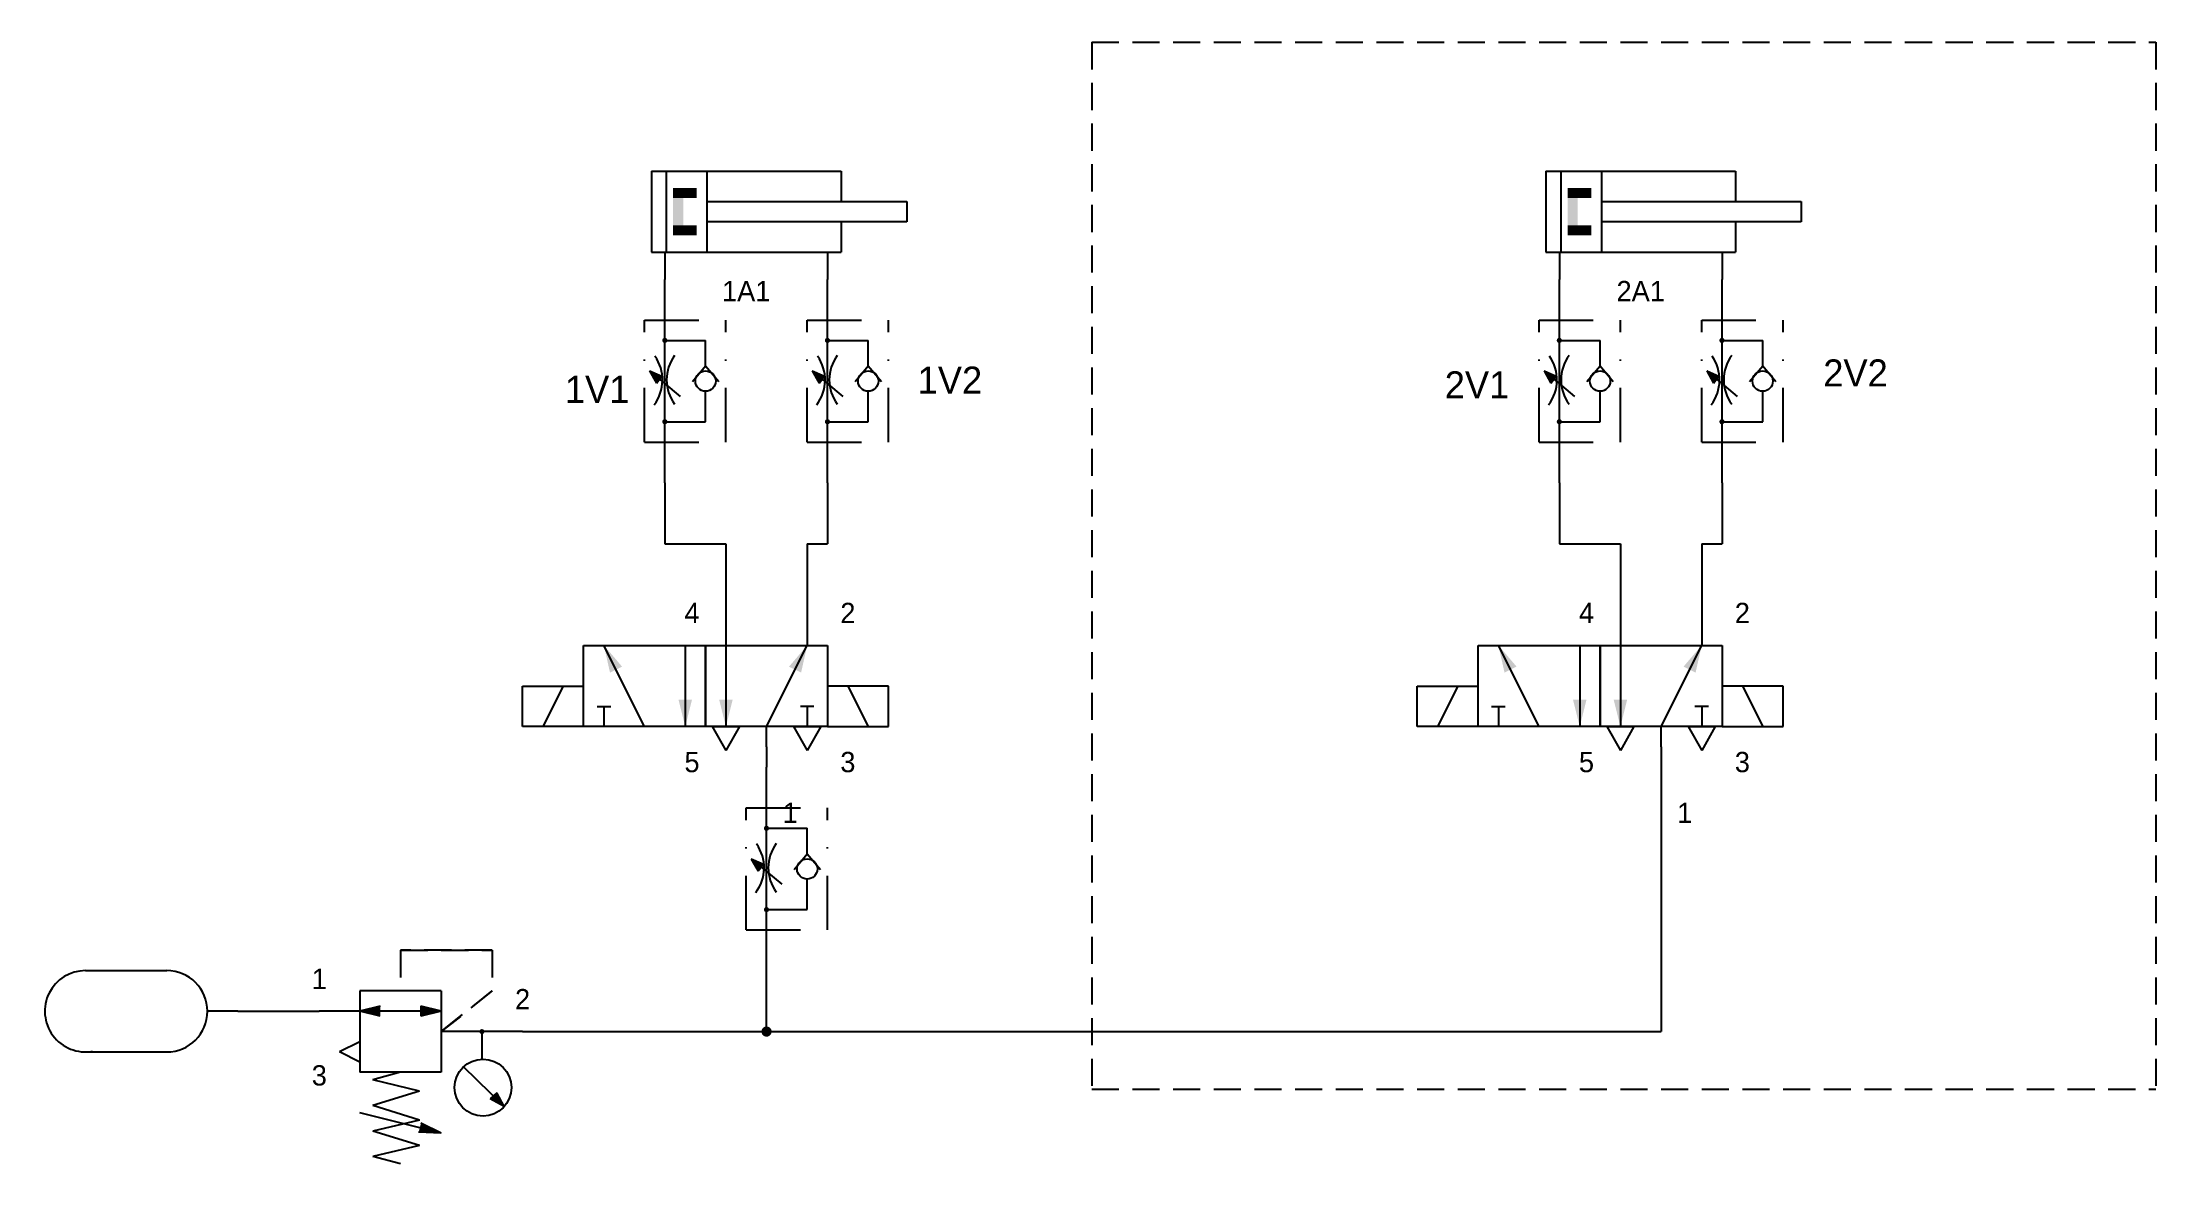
# Model space of a CAD drawing. Extents: x 5 to 160, y 2 to 85.
import ezdxf
from ezdxf.enums import TextEntityAlignment as Align

# ---------------------------------------------------------------- set-up
doc = ezdxf.new("R2010")
doc.units = 0
for name, pattern in [('AUSGEZOGEN', [0]), ('GESTRICHELT', [3, 2, -1]), ('STRICHPUNKTIERT', [8, 4, -2, 0, -2])]:
    doc.linetypes.add(name, pattern=pattern)
for name, color, linetype in [('1', 7, 'AUSGEZOGEN'), ('LINES', 7, 'AUSGEZOGEN'), ('TCONNECTIONS', 7, 'AUSGEZOGEN'), ('TEXT', 7, 'AUSGEZOGEN')]:
    doc.layers.add(name, color=color, linetype=linetype)

# ---------------------------------------------------------------- blocks, each defined once
blk = doc.blocks.new('B2')
at = {"layer": '1', "color": 7}
for p, q in [((5.25, 6), (11.25, 6)), ((16.5, 3), (14.25, 3)), ((5.25, 0), (11.25, 0))]:
    blk.add_line(p, q, dxfattribs=at)
for centre, start, end in [((5.25, 3), 450, 280), ((11.25, 3), 270, 450)]:
    blk.add_arc(centre, 3, start, end, dxfattribs=at)
blk = doc.blocks.new('B3')
at = {"layer": '1', "color": 7}
for p, q in [((0, 8), (0, 2)), ((0, 8), (14, 8)), ((1.1, 8), (1.1, 2)), ((4.1, 8), (4.1, 2)), ((14, 8), (14, 5.75)), ((4.1, 5.75), (18.85, 5.75)), ((18.85, 5.75), (18.85, 4.25)), ((18.85, 4.25), (4.1, 4.25)), ((14, 4.25), (14, 2)), ((0, 2), (14, 2)), ((1, 2), (1, 0)), ((13, 2), (13, 0))]:
    blk.add_line(p, q, dxfattribs=at)
for points in [[(1.6, 3.25), (1.6, 6.75), (2.35, 3.25), (2.35, 6.75)], [(1.6, 6), (1.6, 6.75), (3.35, 6), (3.35, 6.75)], [(1.6, 3.25), (1.6, 4), (3.35, 3.25), (3.35, 4)]]:
    blk.add_solid(points, dxfattribs=at)
blk.add_text('1A1', height=1.5, dxfattribs=at).set_placement((7, -1.61), align=Align.CENTER)
blk = doc.blocks.new('B4')
at = {"layer": '1', "color": 7}
for p, q in [((2.55, 10.5), (2.55, 15)), ((2.55, 10.5), (5.55, 10.5)), ((2.55, 4.5), (2.55, 10.5)), ((5.55, 8.62), (5.55, 10.5)), ((1.42, 8.25), (3.67, 6.37)), ((1.42, 8.25), (1.93, 7.35)), ((1.42, 8.25), (2.32, 7.86)), ((1.93, 7.35), (2.32, 7.86)), ((4.58, 7.47), (5.55, 8.62)), ((5.55, 8.62), (6.52, 7.47)), ((5.55, 4.5), (5.55, 6.75)), ((2.55, 0), (2.55, 4.5)), ((2.55, 4.5), (5.55, 4.5))]:
    blk.add_line(p, q, dxfattribs=at)
at = {"layer": '1', "color": 7, "linetype": 'STRICHPUNKTIERT'}
for p, q in [((1.05, 3), (1.05, 12)), ((1.05, 3), (1.05, 12)), ((1.05, 12), (7.05, 12)), ((1.05, 12), (7.05, 12)), ((7.05, 3), (7.05, 12)), ((7.05, 3), (7.05, 12)), ((1.05, 3), (7.05, 3)), ((1.05, 3), (7.05, 3))]:
    blk.add_line(p, q, dxfattribs=at)
at = {"layer": '1', "color": 7, "const_width": 0.188}
for points in [[(2.45, 10.5, 1), (2.64, 10.5, 1)], [(2.45, 4.5, 1), (2.64, 4.5, 1)]]:
    blk.add_lwpolyline(points, format="xyb", close=True, dxfattribs=at)
at = {"layer": '1', "color": 7}
blk.add_circle((5.55, 7.5), 0.75, dxfattribs=at)
for centre, start, end in [((5.74, 7.59), 144, 216), ((-0.69, 7.59), 323, 395)]:
    blk.add_arc(centre, 3.06, start, end, dxfattribs=at)
blk.add_solid([(1.42, 8.25), (1.93, 7.35), (1.42, 8.25), (2.31, 7.86)], dxfattribs=at)
blk = doc.blocks.new('B5')
at = {"layer": '1', "color": 7}
for p, q in [((2.55, 10.5), (2.55, 15)), ((2.55, 10.5), (5.55, 10.5)), ((2.55, 4.5), (2.55, 10.5)), ((5.55, 8.62), (5.55, 10.5)), ((1.42, 8.25), (3.67, 6.37)), ((1.42, 8.25), (1.93, 7.35)), ((1.42, 8.25), (2.32, 7.86)), ((1.93, 7.35), (2.32, 7.86)), ((4.58, 7.47), (5.55, 8.62)), ((5.55, 8.62), (6.52, 7.47)), ((5.55, 4.5), (5.55, 6.75)), ((2.55, 0), (2.55, 4.5)), ((2.55, 4.5), (5.55, 4.5))]:
    blk.add_line(p, q, dxfattribs=at)
at = {"layer": '1', "color": 7, "linetype": 'STRICHPUNKTIERT'}
for p, q in [((1.05, 3), (1.05, 12)), ((1.05, 3), (1.05, 12)), ((1.05, 12), (7.05, 12)), ((1.05, 12), (7.05, 12)), ((7.05, 3), (7.05, 12)), ((7.05, 3), (7.05, 12)), ((1.05, 3), (7.05, 3)), ((1.05, 3), (7.05, 3))]:
    blk.add_line(p, q, dxfattribs=at)
at = {"layer": '1', "color": 7, "const_width": 0.188}
for points in [[(2.45, 10.5, 1), (2.64, 10.5, 1)], [(2.45, 4.5, 1), (2.64, 4.5, 1)]]:
    blk.add_lwpolyline(points, format="xyb", close=True, dxfattribs=at)
at = {"layer": '1', "color": 7}
blk.add_circle((5.55, 7.5), 0.75, dxfattribs=at)
for centre, start, end in [((5.74, 7.59), 144, 216), ((-0.69, 7.59), 323, 395)]:
    blk.add_arc(centre, 3.06, start, end, dxfattribs=at)
blk.add_solid([(1.42, 8.25), (1.93, 7.35), (1.42, 8.25), (2.31, 7.86)], dxfattribs=at)
blk = doc.blocks.new('B6')
at = {"layer": '1', "color": 7}
for p, q in [((15, 9), (15, 7.5)), ((21, 9), (21, 7.5)), ((4.5, 1.5), (4.5, 7.5)), ((4.5, 7.5), (13.5, 7.5)), ((9, 1.5), (6, 7.5)), ((12, 7.5), (12, 1.5)), ((13.5, 7.5), (13.5, 1.5)), ((13.5, 1.5), (13.5, 7.5)), ((13.5, 7.5), (22.5, 7.5)), ((15, 7.5), (15, 1.5)), ((18, 1.5), (21, 7.5)), ((22.5, 7.5), (22.5, 1.5)), ((0, 1.5), (0, 4.5)), ((0, 4.5), (4.5, 4.5)), ((3, 4.5), (1.5, 1.5)), ((27, 4.5), (22.5, 4.5)), ((24, 4.5), (25.5, 1.5)), ((27, 1.5), (27, 4.5)), ((5.5, 3), (6.5, 3)), ((6, 3), (6, 1.5)), ((21.5, 3), (20.5, 3)), ((21, 3), (21, 1.5)), ((4.5, 1.5), (0, 1.5)), ((13.5, 1.5), (4.5, 1.5)), ((22.5, 1.5), (13.5, 1.5)), ((14, 1.5), (15, -0.25)), ((14, 1.5), (16, 1.5)), ((16, 1.5), (15, -0.25)), ((18, 0), (18, 1.5)), ((20, 1.5), (21, -0.25)), ((20, 1.5), (22, 1.5)), ((22, 1.5), (21, -0.25)), ((22.5, 1.5), (27, 1.5))]:
    blk.add_line(p, q, dxfattribs=at)
for points in [[(6, 7.5), (6.45, 5.49), (6, 7.5), (7.34, 5.93)], [(21, 7.5), (20.55, 5.49), (21, 7.5), (19.66, 5.93)], [(12, 1.5), (12.5, 3.5), (12, 1.5), (11.5, 3.5)], [(15, 1.5), (14.5, 3.5), (15, 1.5), (15.5, 3.5)]]:
    blk.add_solid(points, dxfattribs=at)
for s, p in [('4', (12.5, 9.14)), ('2', (24, 9.14)), ('5', (12.5, -1.86)), ('3', (24, -1.86)), ('1', (19.75, -5.61))]:
    blk.add_text(s, height=1.5, dxfattribs=at).set_placement(p, align=Align.CENTER)
blk = doc.blocks.new('B7')
at = {"layer": '1', "color": 7}
for p, q in [((0, 8), (0, 2)), ((0, 8), (14, 8)), ((1.1, 8), (1.1, 2)), ((4.1, 8), (4.1, 2)), ((14, 8), (14, 5.75)), ((4.1, 5.75), (18.85, 5.75)), ((18.85, 5.75), (18.85, 4.25)), ((18.85, 4.25), (4.1, 4.25)), ((14, 4.25), (14, 2)), ((0, 2), (14, 2)), ((1, 2), (1, 0)), ((13, 2), (13, 0))]:
    blk.add_line(p, q, dxfattribs=at)
for points in [[(1.6, 3.25), (1.6, 6.75), (2.35, 3.25), (2.35, 6.75)], [(1.6, 6), (1.6, 6.75), (3.35, 6), (3.35, 6.75)], [(1.6, 3.25), (1.6, 4), (3.35, 3.25), (3.35, 4)]]:
    blk.add_solid(points, dxfattribs=at)
blk.add_text('2A1', height=1.5, dxfattribs=at).set_placement((7, -1.61), align=Align.CENTER)
blk = doc.blocks.new('B8')
at = {"layer": '1', "color": 7}
for p, q in [((2.55, 10.5), (2.55, 15)), ((2.55, 10.5), (5.55, 10.5)), ((2.55, 4.5), (2.55, 10.5)), ((5.55, 8.62), (5.55, 10.5)), ((1.42, 8.25), (3.67, 6.37)), ((1.42, 8.25), (1.93, 7.35)), ((1.42, 8.25), (2.32, 7.86)), ((1.93, 7.35), (2.32, 7.86)), ((4.58, 7.47), (5.55, 8.62)), ((5.55, 8.62), (6.52, 7.47)), ((5.55, 4.5), (5.55, 6.75)), ((2.55, 0), (2.55, 4.5)), ((2.55, 4.5), (5.55, 4.5))]:
    blk.add_line(p, q, dxfattribs=at)
at = {"layer": '1', "color": 7, "linetype": 'STRICHPUNKTIERT'}
for p, q in [((1.05, 3), (1.05, 12)), ((1.05, 3), (1.05, 12)), ((1.05, 12), (7.05, 12)), ((1.05, 12), (7.05, 12)), ((7.05, 3), (7.05, 12)), ((7.05, 3), (7.05, 12)), ((1.05, 3), (7.05, 3)), ((1.05, 3), (7.05, 3))]:
    blk.add_line(p, q, dxfattribs=at)
at = {"layer": '1', "color": 7, "const_width": 0.188}
for points in [[(2.45, 10.5, 1), (2.64, 10.5, 1)], [(2.45, 4.5, 1), (2.64, 4.5, 1)]]:
    blk.add_lwpolyline(points, format="xyb", close=True, dxfattribs=at)
at = {"layer": '1', "color": 7}
blk.add_circle((5.55, 7.5), 0.75, dxfattribs=at)
for centre, start, end in [((5.74, 7.59), 144, 216), ((-0.69, 7.59), 323, 395)]:
    blk.add_arc(centre, 3.06, start, end, dxfattribs=at)
blk.add_solid([(1.42, 8.25), (1.93, 7.35), (1.42, 8.25), (2.31, 7.86)], dxfattribs=at)
blk = doc.blocks.new('B9')
at = {"layer": '1', "color": 7}
for p, q in [((2.55, 10.5), (2.55, 15)), ((2.55, 10.5), (5.55, 10.5)), ((2.55, 4.5), (2.55, 10.5)), ((5.55, 8.62), (5.55, 10.5)), ((1.42, 8.25), (3.67, 6.37)), ((1.42, 8.25), (1.93, 7.35)), ((1.42, 8.25), (2.32, 7.86)), ((1.93, 7.35), (2.32, 7.86)), ((4.58, 7.47), (5.55, 8.62)), ((5.55, 8.62), (6.52, 7.47)), ((5.55, 4.5), (5.55, 6.75)), ((2.55, 0), (2.55, 4.5)), ((2.55, 4.5), (5.55, 4.5))]:
    blk.add_line(p, q, dxfattribs=at)
at = {"layer": '1', "color": 7, "linetype": 'STRICHPUNKTIERT'}
for p, q in [((1.05, 3), (1.05, 12)), ((1.05, 3), (1.05, 12)), ((1.05, 12), (7.05, 12)), ((1.05, 12), (7.05, 12)), ((7.05, 3), (7.05, 12)), ((7.05, 3), (7.05, 12)), ((1.05, 3), (7.05, 3)), ((1.05, 3), (7.05, 3))]:
    blk.add_line(p, q, dxfattribs=at)
at = {"layer": '1', "color": 7, "const_width": 0.188}
for points in [[(2.45, 10.5, 1), (2.64, 10.5, 1)], [(2.45, 4.5, 1), (2.64, 4.5, 1)]]:
    blk.add_lwpolyline(points, format="xyb", close=True, dxfattribs=at)
at = {"layer": '1', "color": 7}
blk.add_circle((5.55, 7.5), 0.75, dxfattribs=at)
for centre, start, end in [((5.74, 7.59), 144, 216), ((-0.69, 7.59), 323, 395)]:
    blk.add_arc(centre, 3.06, start, end, dxfattribs=at)
blk.add_solid([(1.42, 8.25), (1.93, 7.35), (1.42, 8.25), (2.31, 7.86)], dxfattribs=at)
blk = doc.blocks.new('B10')
at = {"layer": '1', "color": 7}
for p, q in [((15, 9), (15, 7.5)), ((21, 9), (21, 7.5)), ((4.5, 1.5), (4.5, 7.5)), ((4.5, 7.5), (13.5, 7.5)), ((9, 1.5), (6, 7.5)), ((12, 7.5), (12, 1.5)), ((13.5, 7.5), (13.5, 1.5)), ((13.5, 1.5), (13.5, 7.5)), ((13.5, 7.5), (22.5, 7.5)), ((15, 7.5), (15, 1.5)), ((18, 1.5), (21, 7.5)), ((22.5, 7.5), (22.5, 1.5)), ((0, 1.5), (0, 4.5)), ((0, 4.5), (4.5, 4.5)), ((3, 4.5), (1.5, 1.5)), ((27, 4.5), (22.5, 4.5)), ((24, 4.5), (25.5, 1.5)), ((27, 1.5), (27, 4.5)), ((5.5, 3), (6.5, 3)), ((6, 3), (6, 1.5)), ((21.5, 3), (20.5, 3)), ((21, 3), (21, 1.5)), ((4.5, 1.5), (0, 1.5)), ((13.5, 1.5), (4.5, 1.5)), ((22.5, 1.5), (13.5, 1.5)), ((14, 1.5), (15, -0.25)), ((14, 1.5), (16, 1.5)), ((16, 1.5), (15, -0.25)), ((18, 0), (18, 1.5)), ((20, 1.5), (21, -0.25)), ((20, 1.5), (22, 1.5)), ((22, 1.5), (21, -0.25)), ((22.5, 1.5), (27, 1.5))]:
    blk.add_line(p, q, dxfattribs=at)
for points in [[(6, 7.5), (6.45, 5.49), (6, 7.5), (7.34, 5.93)], [(21, 7.5), (20.55, 5.49), (21, 7.5), (19.66, 5.93)], [(12, 1.5), (12.5, 3.5), (12, 1.5), (11.5, 3.5)], [(15, 1.5), (14.5, 3.5), (15, 1.5), (15.5, 3.5)]]:
    blk.add_solid(points, dxfattribs=at)
for s, p in [('4', (12.5, 9.14)), ('2', (24, 9.14)), ('5', (12.5, -1.86)), ('3', (24, -1.86)), ('1', (19.75, -5.61))]:
    blk.add_text(s, height=1.5, dxfattribs=at).set_placement(p, align=Align.CENTER)
blk = doc.blocks.new('B11')
at = {"layer": '1', "color": 7}
for p, q in [((2.55, 10.5), (2.55, 15)), ((2.55, 10.5), (5.55, 10.5)), ((2.55, 4.5), (2.55, 10.5)), ((5.55, 8.62), (5.55, 10.5)), ((1.42, 8.25), (3.67, 6.37)), ((1.42, 8.25), (1.93, 7.35)), ((1.42, 8.25), (2.32, 7.86)), ((1.93, 7.35), (2.32, 7.86)), ((4.58, 7.47), (5.55, 8.62)), ((5.55, 8.62), (6.52, 7.47)), ((5.55, 4.5), (5.55, 6.75)), ((2.55, 0), (2.55, 4.5)), ((2.55, 4.5), (5.55, 4.5))]:
    blk.add_line(p, q, dxfattribs=at)
at = {"layer": '1', "color": 7, "linetype": 'STRICHPUNKTIERT'}
for p, q in [((1.05, 3), (1.05, 12)), ((1.05, 3), (1.05, 12)), ((1.05, 12), (7.05, 12)), ((1.05, 12), (7.05, 12)), ((7.05, 3), (7.05, 12)), ((7.05, 3), (7.05, 12)), ((1.05, 3), (7.05, 3)), ((1.05, 3), (7.05, 3))]:
    blk.add_line(p, q, dxfattribs=at)
at = {"layer": '1', "color": 7, "const_width": 0.188}
for points in [[(2.45, 10.5, 1), (2.64, 10.5, 1)], [(2.45, 4.5, 1), (2.64, 4.5, 1)]]:
    blk.add_lwpolyline(points, format="xyb", close=True, dxfattribs=at)
at = {"layer": '1', "color": 7}
blk.add_circle((5.55, 7.5), 0.75, dxfattribs=at)
for centre, start, end in [((5.74, 7.59), 144, 216), ((-0.69, 7.59), 323, 395)]:
    blk.add_arc(centre, 3.06, start, end, dxfattribs=at)
blk.add_solid([(1.42, 8.25), (1.93, 7.35), (1.42, 8.25), (2.31, 7.86)], dxfattribs=at)
blk = doc.blocks.new('B12')
at = {"layer": 'TCONNECTIONS', "color": 7, "const_width": 0.375}
blk.add_lwpolyline([(1.3125, 1.5, 1), (1.6875, 1.5, 1)], format="xyb", close=True, dxfattribs=at)
blk = doc.blocks.new('B13')
at = {"layer": '1', "color": 7, "linetype": 'GESTRICHELT'}
for p, q in [((12.75, 15.75), (6, 15.75)), ((6, 15.75), (12.75, 15.75)), ((6, 15.75), (6, 12.75)), ((6, 15.75), (6, 12.75)), ((12.75, 15.75), (12.75, 12.75)), ((12.75, 15.75), (12.75, 12.75)), ((12.75, 12.75), (9, 9.75)), ((9, 9.75), (12.75, 12.75))]:
    blk.add_line(p, q, dxfattribs=at)
at = {"layer": '1', "color": 7}
for p, q in [((3, 12.75), (3, 6.75)), ((9, 12.75), (3, 12.75)), ((9, 12.75), (9, 6.75)), ((3, 11.25), (0, 11.25)), ((4.5, 11.62), (3, 11.25)), ((9, 11.25), (3, 11.25)), ((9, 11.25), (3, 11.25)), ((4.5, 10.88), (3, 11.25)), ((9, 11.25), (7.5, 11.62)), ((7.5, 11.62), (7.5, 10.88)), ((9, 11.25), (7.5, 10.88)), ((12, 9.75), (9, 9.75)), ((12, 9.75), (12, 7.71)), ((15, 9.75), (12, 9.75)), ((3, 9), (1.5, 8.25)), ((3, 7.5), (1.5, 8.25)), ((9, 9.19), (9, 7.31)), ((9, 6.75), (3, 6.75)), ((6, 6.75), (3.96, 6.18)), ((13.63, 4.22), (10.63, 7.15)), ((7.39, 5.36), (3.96, 6.18)), ((7.39, 5.36), (3.96, 4.3)), ((13.1, 5.24), (12.62, 4.78)), ((13.63, 4.22), (12.62, 4.78)), ((13.63, 4.22), (13.1, 5.24)), ((9, 2.25), (3, 3.75)), ((7.39, 3.22), (3.96, 4.3)), ((7.39, 3.22), (3.96, 2.41)), ((7.39, 1.35), (3.96, 2.41)), ((9, 2.25), (7.33, 2.32)), ((9, 2.25), (7.5, 3)), ((7.39, 1.35), (3.96, 0.54)), ((6, 0), (3.96, 0.54))]:
    blk.add_line(p, q, dxfattribs=at)
at = {"layer": '1', "color": 7, "const_width": 0.188}
blk.add_lwpolyline([(11.91, 9.75, 1), (12.09, 9.75, 1)], format="xyb", close=True, dxfattribs=at)
at = {"layer": '1', "color": 7}
blk.add_circle((12.08, 5.62), 2.1, dxfattribs=at)
for points in [[(3, 11.25), (4.5, 11.62), (3, 11.25), (4.5, 10.88)], [(9, 11.25), (7.5, 11.62), (9, 11.25), (7.5, 10.88)], [(12.6, 4.84), (13.1, 5.24), (12.6, 4.84), (13.63, 4.22)], [(7.5, 3), (9, 2.25), (7.5, 3), (7.33, 2.32)]]:
    blk.add_solid(points, dxfattribs=at)
for s, p in [('1', (0, 12.89)), ('2', (15, 11.39)), ('3', (0, 5.77))]:
    blk.add_text(s, height=1.5, dxfattribs=at).set_placement(p, align=Align.CENTER)
blk = doc.blocks.new('B18')
at = {"layer": 'TEXT', "color": 7, "linetype": 'GESTRICHELT'}
for p, q in [((0, 77.25), (78.5, 77.25)), ((0, 77.25), (0, 0)), ((78.5, 77.25), (78.5, 0)), ((0, 0), (78.5, 0))]:
    blk.add_line(p, q, dxfattribs=at)
blk = doc.blocks.new('B14')
at = {"layer": 'TEXT', "color": 7}
blk.add_text('1V1', height=2, dxfattribs=at).set_placement((3.88, 1.73), align=Align.CENTER)
blk = doc.blocks.new('B15')
at = {"layer": 'TEXT', "color": 7}
blk.add_text('1V2', height=2, dxfattribs=at).set_placement((3.88, 1.73), align=Align.CENTER)
blk = doc.blocks.new('B16')
at = {"layer": 'TEXT', "color": 7}
blk.add_text('2V2', height=2, dxfattribs=at).set_placement((3.88, 1.73), align=Align.CENTER)
blk = doc.blocks.new('B17')
at = {"layer": 'TEXT', "color": 7}
blk.add_text('2V1', height=2, dxfattribs=at).set_placement((3.88, 1.73), align=Align.CENTER)
blk = doc.blocks.new('B1')
at = {"layer": 'LINES', "color": 7}
for p, q in [((82.25, 67.75), (82.25, 67.75)), ((82.25, 67.75), (82.25, 67.75)), ((82.25, 67.75), (82.25, 67.75)), ((94.25, 67.75), (94.25, 67.75)), ((94.25, 67.75), (94.25, 67.75)), ((94.25, 67.75), (94.25, 67.75)), ((148.25, 67.75), (148.25, 67.75)), ((148.25, 67.75), (148.25, 67.75)), ((148.25, 67.75), (148.25, 67.75)), ((160.25, 67.75), (160.25, 67.75)), ((160.25, 67.75), (160.25, 67.75)), ((160.25, 67.75), (160.25, 67.75)), ((82.25, 52.75), (82.25, 48.25)), ((94.25, 52.75), (94.25, 48.25)), ((148.25, 52.75), (148.25, 48.25)), ((160.25, 52.75), (160.25, 48.25)), ((82.25, 48.25), (86.75, 48.25)), ((86.75, 48.25), (86.75, 42.25)), ((92.75, 48.25), (94.25, 48.25)), ((92.75, 48.25), (92.75, 42.25)), ((148.25, 48.25), (152.75, 48.25)), ((152.75, 48.25), (152.75, 42.25)), ((158.75, 48.25), (160.25, 48.25)), ((158.75, 48.25), (158.75, 42.25)), ((89.75, 33.25), (89.75, 33.25)), ((89.75, 33.25), (89.75, 33.25)), ((89.75, 33.25), (89.75, 31.75)), ((155.75, 33.25), (155.75, 33.25)), ((155.75, 33.25), (155.75, 12.25)), ((89.75, 12.25), (89.75, 16.75)), ((89.75, 16.75), (89.75, 16.75)), ((50.75, 13.75), (50.75, 13.75)), ((50.75, 13.75), (56.75, 13.75)), ((56.75, 13.75), (56.75, 13.75)), ((71.75, 12.25), (80.75, 12.25)), ((80.75, 12.25), (89.75, 12.25)), ((80.75, 12.25), (80.75, 12.25)), ((89.75, 12.25), (155.75, 12.25))]:
    blk.add_line(p, q, dxfattribs=at)

msp = doc.modelspace()

# ---------------------------------------------------------------- block references
at = {"layer": '1'}
for name, p in [('B18', (82, 8)), ('B3', (49.5, 67.75)), ('B7', (115.5, 67.75)), ('B1', (-31.75, 0)), ('B4', (47.95, 52.75)), ('B5', (59.95, 52.75)), ('B8', (113.95, 52.75)), ('B9', (125.95, 52.75)), ('B15', (67.65, 57.59)), ('B17', (106.54, 57.24)), ('B16', (134.47, 58.12)), ('B14', (41.62, 56.91)), ('B6', (40, 33.25)), ('B10', (106, 33.25)), ('B11', (55.45, 16.75)), ('B13', (25, 2.5)), ('B2', (2.5, 10.75)), ('B12', (56.5, 10.75))]:
    msp.add_blockref(name, p, dxfattribs=at)

doc.saveas('drawing.dxf')
